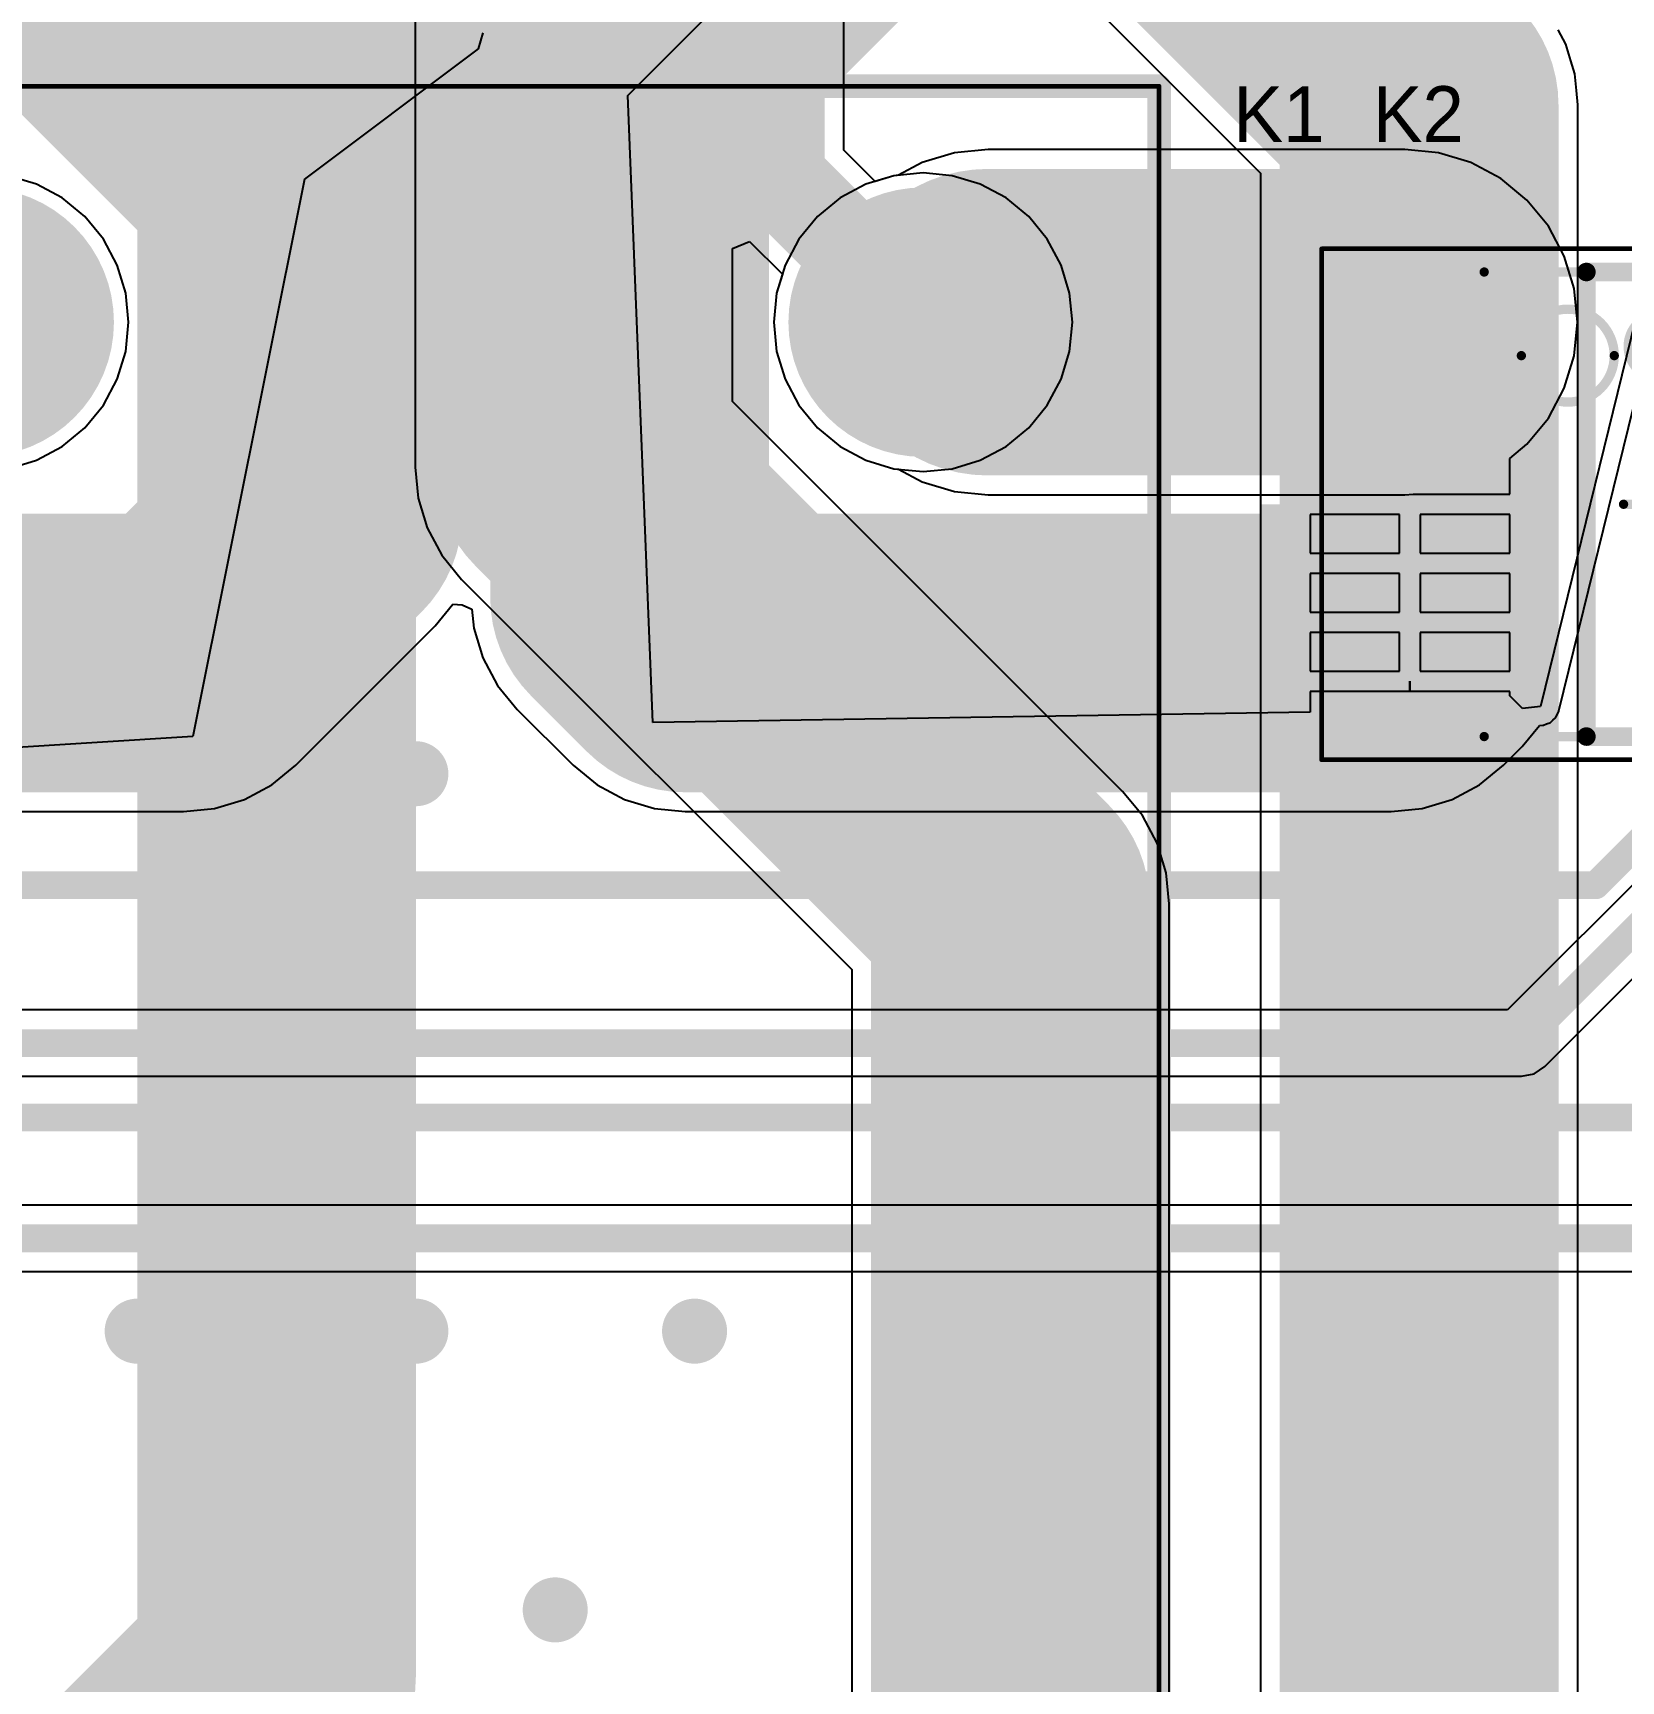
# Model space of a CAD drawing. Header units: millimetres. Extents: x 59 to 152, y 30 to 146.
# Drawn here: x 87.88 to 104.97, y 64.23 to 81.97 of the extents above; entities that cross this region are included whole.
import ezdxf

# ---------------------------------------------------------------- set-up
doc = ezdxf.new("R2010")
doc.units = ezdxf.units.MM
for name, color, linetype in [('BottomLayer', 5, 'Continuous'), ('BottomSolder', 6, 'Continuous'), ('Mechanical1', 6, 'Continuous'), ('Mechanical13', 56, 'Continuous'), ('Mechanical15', 56, 'Continuous'), ('Mechanical2', 216, 'Continuous'), ('MultiLayer', 9, 'Continuous'), ('PadHoleLayer', 156, 'Continuous'), ('TopLayer', 1, 'Continuous'), ('TopOverlay', 2, 'Continuous'), ('TopPaste', 8, 'Continuous'), ('TopSolder', 216, 'Continuous'), ('ViaHoleLayer', 16, 'Continuous')]:
    doc.layers.add(name, color=color, linetype=linetype)

# ---------------------------------------------------------------- blocks, each defined once
blk = doc.blocks.new('SO8_ACS_235')
at = {"layer": 'Mechanical13', "const_width": 0.1}
for points in [[(-2, 2.5), (2, 2.5)], [(-2, -2.5), (-2, 2.5)], [(2, -2.5), (2, 2.5)], [(-2, -2.5), (2, -2.5)]]:
    blk.add_lwpolyline(points, dxfattribs=at)
at = {"layer": 'Mechanical13'}
for points, const_width in [([(-2.025, 2.5, 1), (-1.975, 2.5, 1)], 0.05), ([(-2.025, 2.5, 1), (-1.975, 2.5, 1)], 0.05), ([(1.975, 2.5, 1), (2.025, 2.5, 1)], 0.05), ([(1.975, 2.5, 1), (2.025, 2.5, 1)], 0.05), ([(-0.6, 1.6, 1), (-1.6, 1.6, 1)], 0.1), ([(-1.625, 1.6, 1), (-1.575, 1.6, 1)], 0.05), ([(-0.625, 1.6, 1), (-0.575, 1.6, 1)], 0.05), ([(-2.025, -2.5, 1), (-1.975, -2.5, 1)], 0.05), ([(-2.025, -2.5, 1), (-1.975, -2.5, 1)], 0.05), ([(1.975, -2.5, 1), (2.025, -2.5, 1)], 0.05), ([(1.975, -2.5, 1), (2.025, -2.5, 1)], 0.05)]:
    blk.add_lwpolyline(points, format="xyb", close=True, dxfattribs=dict(at, const_width=const_width))
at = {"layer": 'Mechanical15'}
for points, const_width in [([(-3.75, 2.75), (3.75, 2.75)], 0.05), ([(-3.75, -2.75), (-3.75, 2.75)], 0.05), ([(3.75, -2.75), (3.75, 2.75)], 0.05), ([(0, -0.5), (0, 0.5)], 0.1), ([(-0.5, 0), (0.5, 0)], 0.1), ([(-3.75, -2.75), (3.75, -2.75)], 0.05)]:
    blk.add_lwpolyline(points, dxfattribs=dict(at, const_width=const_width))
for points, const_width in [([(-3.762, 2.75, 1), (-3.738, 2.75, 1)], 0.025), ([(-3.762, 2.75, 1), (-3.738, 2.75, 1)], 0.025), ([(3.738, 2.75, 1), (3.762, 2.75, 1)], 0.025), ([(3.738, 2.75, 1), (3.762, 2.75, 1)], 0.025), ([(-0.025, 0.5, 1), (0.025, 0.5, 1)], 0.05), ([(-0.525, 0, 1), (-0.475, 0, 1)], 0.05), ([(0.475, 0, 1), (0.525, 0, 1)], 0.05), ([(-0.025, -0.5, 1), (0.025, -0.5, 1)], 0.05), ([(-3.762, -2.75, 1), (-3.738, -2.75, 1)], 0.025), ([(-3.762, -2.75, 1), (-3.738, -2.75, 1)], 0.025), ([(3.738, -2.75, 1), (3.762, -2.75, 1)], 0.025), ([(3.738, -2.75, 1), (3.762, -2.75, 1)], 0.025)]:
    blk.add_lwpolyline(points, format="xyb", close=True, dxfattribs=dict(at, const_width=const_width))
at = {"layer": 'TopLayer'}
for points in [[(-1.925, 1.58), (-1.925, 2.23), (-3.675, 1.58), (-3.675, 2.23)], [(3.675, 1.58), (3.675, 2.23), (1.925, 1.58), (1.925, 2.23)], [(-1.925, 0.31), (-1.925, 0.96), (-3.675, 0.31), (-3.675, 0.96)], [(3.675, 0.31), (3.675, 0.96), (1.925, 0.31), (1.925, 0.96)], [(-1.925, -0.96), (-1.925, -0.31), (-3.675, -0.96), (-3.675, -0.31)], [(3.675, -0.96), (3.675, -0.31), (1.925, -0.96), (1.925, -0.31)], [(-1.925, -2.23), (-1.925, -1.58), (-3.675, -2.23), (-3.675, -1.58)], [(3.675, -2.23), (3.675, -1.58), (1.925, -2.23), (1.925, -1.58)]]:
    blk.add_solid(points, dxfattribs=at)
at = {"layer": 'TopOverlay'}
for points, const_width in [([(-2.275, 2.755, 1), (-2.525, 2.755, 1)], 0.25), ([(-2.588, 2.755, 1), (-2.463, 2.755, 1)], 0.125), ([(-2.337, 2.755, 1), (-2.213, 2.755, 1)], 0.125), ([(-0.95, 2.5, 1), (-0.85, 2.5, 1)], 0.1), ([(-0.95, 2.5, 1), (-0.85, 2.5, 1)], 0.1), ([(0.85, 2.5, 1), (0.95, 2.5, 1)], 0.1), ([(0.85, 2.5, 1), (0.95, 2.5, 1)], 0.1), ([(0.1, 1.7, 1), (-0.3, 1.7, 1)], 0.4), ([(-0.4, 1.7, 1), (-0.2, 1.7, 1)], 0.2), ([(0, 1.7, 1), (0.2, 1.7, 1)], 0.2), ([(-0.95, -2.5, 1), (-0.85, -2.5, 1)], 0.1), ([(-0.95, -2.5, 1), (-0.85, -2.5, 1)], 0.1), ([(0.85, -2.5, 1), (0.95, -2.5, 1)], 0.1), ([(0.85, -2.5, 1), (0.95, -2.5, 1)], 0.1)]:
    blk.add_lwpolyline(points, format="xyb", close=True, dxfattribs=dict(at, const_width=const_width))
at = {"layer": 'TopOverlay', "const_width": 0.2}
for points in [[(-0.9, 2.5), (0.9, 2.5)], [(-0.9, -2.5), (-0.9, 2.5)], [(0.9, -2.5), (0.9, 2.5)], [(-0.9, -2.5), (0.9, -2.5)]]:
    blk.add_lwpolyline(points, dxfattribs=at)
at = {"layer": 'TopPaste'}
for points in [[(-1.925, 1.58), (-1.925, 2.23), (-3.675, 1.58), (-3.675, 2.23)], [(3.675, 1.58), (3.675, 2.23), (1.925, 1.58), (1.925, 2.23)], [(-1.925, 0.31), (-1.925, 0.96), (-3.675, 0.31), (-3.675, 0.96)], [(3.675, 0.31), (3.675, 0.96), (1.925, 0.31), (1.925, 0.96)], [(-1.925, -0.96), (-1.925, -0.31), (-3.675, -0.96), (-3.675, -0.31)], [(3.675, -0.96), (3.675, -0.31), (1.925, -0.96), (1.925, -0.31)], [(-1.925, -2.23), (-1.925, -1.58), (-3.675, -2.23), (-3.675, -1.58)], [(3.675, -2.23), (3.675, -1.58), (1.925, -2.23), (1.925, -1.58)]]:
    blk.add_solid(points, dxfattribs=at)
at = {"layer": 'TopSolder'}
for points in [[(-1.875, 1.53), (-1.875, 2.28), (-3.725, 1.53), (-3.725, 2.28)], [(3.725, 1.53), (3.725, 2.28), (1.875, 1.53), (1.875, 2.28)], [(-1.875, 0.26), (-1.875, 1.01), (-3.725, 0.26), (-3.725, 1.01)], [(3.725, 0.26), (3.725, 1.01), (1.875, 0.26), (1.875, 1.01)], [(-1.875, -1.01), (-1.875, -0.26), (-3.725, -1.01), (-3.725, -0.26)], [(3.725, -1.01), (3.725, -0.26), (1.875, -1.01), (1.875, -0.26)], [(-1.875, -2.28), (-1.875, -1.53), (-3.725, -2.28), (-3.725, -1.53)], [(3.725, -2.28), (3.725, -1.53), (1.875, -2.28), (1.875, -1.53)]]:
    blk.add_solid(points, dxfattribs=at)
blk = doc.blocks.new('DCDC_1_1_237')
at = {"layer": 'BottomLayer', "const_width": 1.4}
for points in [[(9.46, 0, 1), (10.86, 0, 1)], [(9.46, -10.16, 1), (10.86, -10.16, 1)]]:
    blk.add_lwpolyline(points, format="xyb", close=True, dxfattribs=at)
at = {"layer": 'BottomSolder', "const_width": 1.45}
for points in [[(9.435, 0, 1), (10.885, 0, 1)], [(9.435, -10.16, 1), (10.885, -10.16, 1)]]:
    blk.add_lwpolyline(points, format="xyb", close=True, dxfattribs=at)
at = {"layer": 'Mechanical1', "const_width": 0.05}
for points in [[(12.7, 12.7), (12.7, -12.7)], [(-12.7, -12.7), (12.7, -12.7)]]:
    blk.add_lwpolyline(points, dxfattribs=at)
at = {"layer": 'Mechanical1', "const_width": 0.025}
blk.add_lwpolyline([(12.688, -12.7, 1), (12.712, -12.7, 1)], format="xyb", close=True, dxfattribs=at)
blk.add_lwpolyline([(12.688, -12.7, 1), (12.712, -12.7, 1)], format="xyb", close=True, dxfattribs=at)
at = {"layer": 'Mechanical15', "const_width": 0.05}
for points in [[(12.7, 12.7), (12.7, -12.7)], [(-12.7, -12.7), (12.7, -12.7)]]:
    blk.add_lwpolyline(points, dxfattribs=at)
at = {"layer": 'Mechanical15', "const_width": 0.025}
blk.add_lwpolyline([(12.688, -12.7, 1), (12.712, -12.7, 1)], format="xyb", close=True, dxfattribs=at)
blk.add_lwpolyline([(12.688, -12.7, 1), (12.712, -12.7, 1)], format="xyb", close=True, dxfattribs=at)
at = {"layer": 'Mechanical2', "const_width": 0.05}
for points in [[(12.7, 12.7), (12.7, -12.7)], [(-12.7, -12.7), (12.7, -12.7)]]:
    blk.add_lwpolyline(points, dxfattribs=at)
at = {"layer": 'Mechanical2', "const_width": 0.025}
blk.add_lwpolyline([(12.688, -12.7, 1), (12.712, -12.7, 1)], format="xyb", close=True, dxfattribs=at)
blk.add_lwpolyline([(12.688, -12.7, 1), (12.712, -12.7, 1)], format="xyb", close=True, dxfattribs=at)
at = {"layer": 'MultiLayer', "const_width": 1.4}
for points in [[(9.46, 0, 1), (10.86, 0, 1)], [(9.46, -10.16, 1), (10.86, -10.16, 1)]]:
    blk.add_lwpolyline(points, format="xyb", close=True, dxfattribs=at)
at = {"layer": 'PadHoleLayer', "const_width": 0.75}
for points in [[(9.785, 0, 1), (10.535, 0, 1)], [(9.785, -10.16, 1), (10.535, -10.16, 1)]]:
    blk.add_lwpolyline(points, format="xyb", close=True, dxfattribs=at)
at = {"layer": 'TopLayer', "const_width": 1.4}
for points in [[(9.46, 0, 1), (10.86, 0, 1)], [(9.46, -10.16, 1), (10.86, -10.16, 1)]]:
    blk.add_lwpolyline(points, format="xyb", close=True, dxfattribs=at)
at = {"layer": 'TopOverlay', "const_width": 0.254}
for points in [[(12.7, 12.7), (12.7, -12.7)], [(-12.7, -12.7), (12.7, -12.7)]]:
    blk.add_lwpolyline(points, dxfattribs=at)
at = {"layer": 'TopOverlay', "const_width": 0.127}
blk.add_lwpolyline([(12.636, -12.7, 1), (12.764, -12.7, 1)], format="xyb", close=True, dxfattribs=at)
blk.add_lwpolyline([(12.636, -12.7, 1), (12.764, -12.7, 1)], format="xyb", close=True, dxfattribs=at)
at = {"layer": 'TopSolder', "const_width": 1.45}
for points in [[(9.435, 0, 1), (10.885, 0, 1)], [(9.435, -10.16, 1), (10.885, -10.16, 1)]]:
    blk.add_lwpolyline(points, format="xyb", close=True, dxfattribs=at)

msp = doc.modelspace()

# ---------------------------------------------------------------- linework, layer by layer
at = {"layer": 'BottomLayer'}
for p, q in [((91.992, 87.3), (91.992, 77.3)), ((96.606, 80.712), (96.606, 83.731)), ((99.242, 82.314), (101.092, 80.465)), ((104.378, 81.854), (104.298, 82.005)), ((104.433, 81.673), (104.378, 81.854)), ((104.378, 81.854), (104.378, 81.854)), ((104.378, 81.854), (104.378, 81.854)), ((104.475, 81.533), (104.433, 81.673)), ((104.493, 81.354), (104.475, 81.533)), ((104.475, 81.533), (104.475, 81.533)), ((104.475, 81.533), (104.475, 81.533)), ((104.508, 81.2), (104.493, 81.354)), ((104.508, 57.333), (104.508, 81.2)), ((104.508, 81.2), (104.508, 81.2)), ((104.508, 81.2), (104.508, 81.2)), ((96.943, 80.375), (96.606, 80.712)), ((87.915, 80.345), (87.614, 80.437)), ((97.146, 80.437), (96.943, 80.375)), ((97.46, 80.468), (97.146, 80.437)), ((97.774, 80.437), (97.46, 80.468)), ((98.075, 80.345), (97.774, 80.437)), ((101.092, 80.465), (101.092, 56.625)), ((88.193, 80.197), (87.915, 80.345)), ((88.437, 79.997), (88.193, 80.197)), ((98.353, 80.197), (98.075, 80.345)), ((98.597, 79.997), (98.353, 80.197)), ((88.637, 79.753), (88.437, 79.997)), ((98.797, 79.753), (98.597, 79.997)), ((88.785, 79.475), (88.637, 79.753)), ((95.408, 79.652), (95.593, 79.729)), ((95.408, 78.008), (95.408, 79.652)), ((95.593, 79.729), (95.945, 79.377)), ((98.945, 79.475), (98.797, 79.753)), ((88.877, 79.174), (88.785, 79.475)), ((99.037, 79.174), (98.945, 79.475)), ((95.945, 79.377), (95.883, 79.174)), ((88.908, 78.86), (88.877, 79.174)), ((95.883, 79.174), (95.852, 78.86)), ((99.068, 78.86), (99.037, 79.174)), ((88.877, 78.546), (88.908, 78.86)), ((95.852, 78.86), (95.883, 78.546)), ((99.037, 78.546), (99.068, 78.86)), ((88.785, 78.245), (88.877, 78.546)), ((95.883, 78.546), (95.975, 78.245)), ((98.945, 78.245), (99.037, 78.546)), ((88.637, 77.967), (88.785, 78.245)), ((95.975, 78.245), (96.123, 77.967)), ((98.797, 77.967), (98.945, 78.245)), ((88.437, 77.723), (88.637, 77.967)), ((99.608, 73.808), (95.408, 78.008)), ((96.123, 77.967), (96.323, 77.723)), ((98.597, 77.723), (98.797, 77.967)), ((88.193, 77.523), (88.437, 77.723)), ((96.323, 77.723), (96.567, 77.523)), ((98.353, 77.523), (98.597, 77.723)), ((87.915, 77.375), (88.193, 77.523)), ((96.567, 77.523), (96.845, 77.375)), ((98.075, 77.375), (98.353, 77.523)), ((87.614, 77.283), (87.915, 77.375)), ((96.845, 77.375), (97.146, 77.283)), ((97.774, 77.283), (98.075, 77.375)), ((91.992, 77.3), (92.025, 76.967)), ((97.146, 77.283), (97.46, 77.252)), ((97.46, 77.252), (97.774, 77.283)), ((92.025, 76.967), (92.122, 76.646)), ((92.122, 76.646), (92.28, 76.351)), ((92.28, 76.351), (92.492, 76.092)), ((92.492, 76.092), (96.692, 71.892)), ((99.82, 73.549), (99.608, 73.808)), ((99.978, 73.254), (99.82, 73.549)), ((100.075, 72.933), (99.978, 73.254)), ((100.108, 72.6), (100.075, 72.933)), ((100.108, 57.208), (100.108, 72.6)), ((96.692, 71.892), (96.692, 56.5))]:
    msp.add_line(p, q, dxfattribs=at)
for points, const_width in [([(93.7, 77.3), (93.7, 87.3)], 3), ([(95.9, 80.42), (95.9, 86.1)], 1), ([(87.45, 83.522), (90.5, 80.472)], 3), ([(100.45, 83.522), (102.786, 81.186)], 3), ([(102.786, 81.186), (102.8, 81.2)], 3), ([(102.8, 56.625), (102.8, 81.2)], 3), ([(90.5, 64.28), (90.5, 80.472)], 3), ([(95.9, 80.42), (97.46, 78.86)], 1), ([(93.7, 77.3), (98.4, 72.6)], 3), ([(98.4, 56.5), (98.4, 72.6)], 3), ([(88.86, 62.64), (90.5, 64.28)], 3)]:
    msp.add_lwpolyline(points, dxfattribs=dict(at, const_width=const_width))
for points, const_width in [([(102.036, 81.186, 1), (103.536, 81.186, 1)], 1.5), ([(102.036, 81.186, 1), (103.536, 81.186, 1)], 1.5), ([(102.05, 81.2, 1), (103.55, 81.2, 1)], 1.5), ([(102.05, 81.2, 1), (103.55, 81.2, 1)], 1.5), ([(89.75, 80.472, 1), (91.25, 80.472, 1)], 1.5), ([(89.75, 80.472, 1), (91.25, 80.472, 1)], 1.5), ([(95.65, 80.42, 1), (96.15, 80.42, 1)], 0.5), ([(95.65, 80.42, 1), (96.15, 80.42, 1)], 0.5), ([(97.21, 78.86, 1), (97.71, 78.86, 1)], 0.5), ([(92.95, 77.3, 1), (94.45, 77.3, 1)], 1.5), ([(92.95, 77.3, 1), (94.45, 77.3, 1)], 1.5), ([(91.85, 74, 1), (92.15, 74, 1)], 0.3), ([(97.65, 72.6, 1), (99.15, 72.6, 1)], 1.5), ([(97.65, 72.6, 1), (99.15, 72.6, 1)], 1.5), ([(88.85, 68, 1), (89.15, 68, 1)], 0.3), ([(91.85, 68, 1), (92.15, 68, 1)], 0.3), ([(94.85, 68, 1), (95.15, 68, 1)], 0.3), ([(89.75, 64.28, 1), (91.25, 64.28, 1)], 1.5), ([(89.75, 64.28, 1), (91.25, 64.28, 1)], 1.5), ([(90.35, 65, 1), (90.65, 65, 1)], 0.3), ([(93.35, 65, 1), (93.65, 65, 1)], 0.3)]:
    msp.add_lwpolyline(points, format="xyb", close=True, dxfattribs=dict(at, const_width=const_width))
at = {"layer": 'BottomSolder', "const_width": 0.35}
for points in [[(91.825, 74, 1), (92.175, 74, 1)], [(88.825, 68, 1), (89.175, 68, 1)], [(91.825, 68, 1), (92.175, 68, 1)], [(94.825, 68, 1), (95.175, 68, 1)], [(90.325, 65, 1), (90.675, 65, 1)], [(93.325, 65, 1), (93.675, 65, 1)]]:
    msp.add_lwpolyline(points, format="xyb", close=True, dxfattribs=at)
at = {"layer": 'MultiLayer', "const_width": 0.3}
for points in [[(91.85, 74, 1), (92.15, 74, 1)], [(88.85, 68, 1), (89.15, 68, 1)], [(91.85, 68, 1), (92.15, 68, 1)], [(94.85, 68, 1), (95.15, 68, 1)], [(90.35, 65, 1), (90.65, 65, 1)], [(93.35, 65, 1), (93.65, 65, 1)]]:
    msp.add_lwpolyline(points, format="xyb", close=True, dxfattribs=at)
at = {"layer": 'TopLayer'}
for p, q in [((94.28, 81.3), (96.78, 83.8)), ((92.722, 81.974), (92.67, 81.802)), ((92.67, 81.802), (90.8, 80.4)), ((94.55, 74.55), (94.28, 81.3)), ((98.16, 80.719), (97.797, 80.683)), ((102.645, 80.719), (98.16, 80.719)), ((103.008, 80.683), (102.645, 80.719)), ((97.449, 80.577), (97.194, 80.442)), ((97.797, 80.683), (97.449, 80.577)), ((103.356, 80.577), (103.008, 80.683)), ((103.678, 80.406), (103.356, 80.577)), ((87.915, 80.345), (87.614, 80.437)), ((90.8, 80.4), (89.6, 74.4)), ((97.146, 80.437), (96.845, 80.345)), ((97.194, 80.442), (97.146, 80.437)), ((103.959, 80.174), (103.678, 80.406)), ((88.193, 80.197), (87.915, 80.345)), ((88.437, 79.997), (88.193, 80.197)), ((96.567, 80.197), (96.323, 79.997)), ((96.845, 80.345), (96.567, 80.197)), ((104.191, 79.893), (103.959, 80.174)), ((88.637, 79.753), (88.437, 79.997)), ((96.323, 79.997), (96.123, 79.753)), ((105.4, 80), (104.106, 74.725)), ((104.362, 79.571), (104.191, 79.893)), ((88.785, 79.475), (88.637, 79.753)), ((96.123, 79.753), (95.975, 79.475)), ((104.304, 74.677), (105.56, 79.796)), ((88.877, 79.174), (88.785, 79.475)), ((95.975, 79.475), (95.883, 79.174)), ((104.468, 79.223), (104.362, 79.571)), ((88.908, 78.86), (88.877, 79.174)), ((95.883, 79.174), (95.852, 78.86)), ((104.504, 78.86), (104.468, 79.223)), ((88.877, 78.546), (88.908, 78.86)), ((95.852, 78.86), (95.883, 78.546)), ((104.468, 78.497), (104.504, 78.86)), ((88.785, 78.245), (88.877, 78.546)), ((95.883, 78.546), (95.975, 78.245)), ((104.362, 78.149), (104.468, 78.497)), ((88.637, 77.967), (88.785, 78.245)), ((95.975, 78.245), (96.123, 77.967)), ((104.191, 77.827), (104.362, 78.149)), ((88.437, 77.723), (88.637, 77.967)), ((96.123, 77.967), (96.323, 77.723)), ((88.193, 77.523), (88.437, 77.723)), ((96.323, 77.723), (96.567, 77.523)), ((103.959, 77.546), (104.191, 77.827)), ((87.915, 77.375), (88.193, 77.523)), ((96.567, 77.523), (96.845, 77.375)), ((103.775, 77.394), (103.959, 77.546)), ((87.614, 77.283), (87.915, 77.375)), ((96.845, 77.375), (97.146, 77.283)), ((103.775, 77.01), (103.775, 77.394)), ((97.146, 77.283), (97.194, 77.278)), ((97.194, 77.278), (97.449, 77.143)), ((97.449, 77.143), (97.797, 77.037)), ((97.797, 77.037), (98.16, 77.001)), ((98.16, 77.001), (102.645, 77.001)), ((102.645, 77.001), (102.736, 77.01)), ((102.736, 77.01), (103.775, 77.01)), ((102.59, 76.79), (101.625, 76.79)), ((101.625, 76.79), (101.625, 76.375)), ((102.59, 76.375), (102.59, 76.79)), ((103.775, 76.79), (102.81, 76.79)), ((102.81, 76.79), (102.81, 76.375)), ((103.775, 76.375), (103.775, 76.79)), ((101.625, 76.375), (102.59, 76.375)), ((102.81, 76.375), (103.775, 76.375)), ((102.59, 76.155), (101.625, 76.155)), ((101.625, 76.155), (101.625, 75.74)), ((102.59, 75.74), (102.59, 76.155)), ((103.775, 76.155), (102.81, 76.155)), ((102.81, 76.155), (102.81, 75.74)), ((103.775, 75.74), (103.775, 76.155)), ((92.208, 75.592), (92.398, 75.824)), ((92.398, 75.824), (92.5, 75.817)), ((92.5, 75.817), (92.604, 75.771)), ((92.604, 75.771), (92.625, 75.567)), ((90.708, 74.092), (92.208, 75.592)), ((101.625, 75.74), (102.59, 75.74)), ((102.81, 75.74), (103.775, 75.74)), ((92.625, 75.567), (92.722, 75.246)), ((102.59, 75.52), (101.625, 75.52)), ((101.625, 75.52), (101.625, 75.105)), ((102.59, 75.105), (102.59, 75.52)), ((103.775, 75.52), (102.81, 75.52)), ((102.81, 75.52), (102.81, 75.105)), ((103.775, 75.105), (103.775, 75.52)), ((92.722, 75.246), (92.88, 74.951)), ((101.625, 75.105), (102.59, 75.105)), ((102.81, 75.105), (103.775, 75.105)), ((92.88, 74.951), (93.092, 74.692)), ((102.7, 74.885), (101.625, 74.885)), ((101.625, 74.885), (101.625, 74.661)), ((102.7, 74.885), (102.7, 74.995)), ((102.7, 74.995), (102.7, 74.995)), ((102.7, 74.995), (102.7, 74.885)), ((103.775, 74.885), (102.7, 74.885)), ((103.775, 74.837), (103.775, 74.885)), ((93.092, 74.692), (93.692, 74.092)), ((103.913, 74.702), (103.775, 74.837)), ((104.106, 74.725), (103.913, 74.702)), ((101.625, 74.661), (94.55, 74.55)), ((103.908, 74.292), (104.094, 74.518)), ((104.094, 74.518), (104.131, 74.523)), ((104.131, 74.523), (104.134, 74.524)), ((104.134, 74.524), (104.137, 74.524)), ((104.137, 74.524), (104.172, 74.536)), ((104.172, 74.536), (104.206, 74.548)), ((104.206, 74.548), (104.209, 74.55)), ((104.209, 74.55), (104.212, 74.551)), ((104.212, 74.551), (104.239, 74.576)), ((104.239, 74.576), (104.267, 74.6)), ((104.267, 74.6), (104.268, 74.603)), ((104.268, 74.603), (104.271, 74.605)), ((104.271, 74.605), (104.286, 74.638)), ((104.286, 74.638), (104.303, 74.671)), ((104.303, 74.674), (104.304, 74.677)), ((104.303, 74.671), (104.303, 74.674)), ((89.6, 74.4), (80, 73.8)), ((103.708, 74.092), (103.908, 74.292)), ((90.449, 73.88), (90.708, 74.092)), ((93.692, 74.092), (93.951, 73.88)), ((103.449, 73.88), (103.708, 74.092)), ((90.154, 73.722), (90.449, 73.88)), ((93.951, 73.88), (94.246, 73.722)), ((103.154, 73.722), (103.449, 73.88)), ((89.5, 73.592), (89.833, 73.625)), ((89.833, 73.625), (90.154, 73.722)), ((94.246, 73.722), (94.567, 73.625)), ((94.567, 73.625), (94.9, 73.592)), ((102.5, 73.592), (102.833, 73.625)), ((102.833, 73.625), (103.154, 73.722)), ((80.7, 73.592), (89.5, 73.592)), ((94.9, 73.592), (102.5, 73.592)), ((105.643, 73.348), (103.752, 71.457)), ((104.152, 70.848), (106.252, 72.948)), ((103.752, 71.457), (75.9, 71.457)), ((104.037, 70.77), (104.152, 70.848)), ((76.048, 70.743), (103.9, 70.743)), ((103.9, 70.743), (104.037, 70.77)), ((122.452, 69.357), (77.863, 69.357)), ((77.863, 68.643), (122.6, 68.643))]:
    msp.add_line(p, q, dxfattribs=at)
for points, const_width in [([(94.3, 81.32), (97.6, 84.62)], 3), ([(91, 76.8), (91, 83.72)], 3), ([(94.3, 75.9), (94.3, 81.32)], 3), ([(98.16, 78.86), (102.645, 78.86)], 3.3), ([(102.645, 78.86), (102.7, 78.805)], 3), ([(89.5, 75.3), (91, 76.8)], 3), ([(94.3, 75.9), (94.9, 75.3)], 3), ([(102.5, 75.3), (102.7, 75.5)], 3), ([(80.7, 75.3), (89.5, 75.3)], 3), ([(94.9, 75.3), (102.5, 75.3)], 3), ([(104.7, 72.8), (105.4, 73.5)], 0.3), ([(103.9, 71.1), (106, 73.2)], 0.3), ([(74.2, 72.8), (104.7, 72.8)], 0.3), ([(75.9, 71.1), (103.9, 71.1)], 0.3), ([(77, 70.3), (120.162, 70.3)], 0.3), ([(77.5, 69), (122.6, 69)], 0.3)]:
    msp.add_lwpolyline(points, dxfattribs=dict(at, const_width=const_width))
for points, const_width in [([(93.55, 81.32, 1), (95.05, 81.32, 1)], 1.5), ([(93.55, 81.32, 1), (95.05, 81.32, 1)], 1.5), ([(97.335, 78.86, 1), (98.985, 78.86, 1)], 1.65), ([(101.82, 78.86, 1), (103.47, 78.86, 1)], 1.65), ([(101.895, 78.86, 1), (103.395, 78.86, 1)], 1.5), ([(101.95, 78.805, 1), (103.45, 78.805, 1)], 1.5), ([(90.25, 76.8, 1), (91.75, 76.8, 1)], 1.5), ([(90.25, 76.8, 1), (91.75, 76.8, 1)], 1.5), ([(93.55, 75.9, 1), (95.05, 75.9, 1)], 1.5), ([(93.55, 75.9, 1), (95.05, 75.9, 1)], 1.5), ([(101.95, 75.5, 1), (103.45, 75.5, 1)], 1.5), ([(88.75, 75.3, 1), (90.25, 75.3, 1)], 1.5), ([(88.75, 75.3, 1), (90.25, 75.3, 1)], 1.5), ([(94.15, 75.3, 1), (95.65, 75.3, 1)], 1.5), ([(94.15, 75.3, 1), (95.65, 75.3, 1)], 1.5), ([(101.75, 75.3, 1), (103.25, 75.3, 1)], 1.5), ([(101.75, 75.3, 1), (103.25, 75.3, 1)], 1.5), ([(91.85, 74, 1), (92.15, 74, 1)], 0.3), ([(104.625, 72.8, 1), (104.775, 72.8, 1)], 0.15), ([(104.625, 72.8, 1), (104.775, 72.8, 1)], 0.15), ([(103.825, 71.1, 1), (103.975, 71.1, 1)], 0.15), ([(103.825, 71.1, 1), (103.975, 71.1, 1)], 0.15), ([(88.85, 68, 1), (89.15, 68, 1)], 0.3), ([(91.85, 68, 1), (92.15, 68, 1)], 0.3), ([(94.85, 68, 1), (95.15, 68, 1)], 0.3), ([(90.35, 65, 1), (90.65, 65, 1)], 0.3), ([(93.35, 65, 1), (93.65, 65, 1)], 0.3)]:
    msp.add_lwpolyline(points, format="xyb", close=True, dxfattribs=dict(at, const_width=const_width))
msp.add_solid([(101.1, 74.9), (104, 74.9), (101.1, 76.9), (104, 76.9)], dxfattribs=at)
at = {"layer": 'TopSolder', "const_width": 0.35}
for points in [[(91.825, 74, 1), (92.175, 74, 1)], [(88.825, 68, 1), (89.175, 68, 1)], [(91.825, 68, 1), (92.175, 68, 1)], [(94.825, 68, 1), (95.175, 68, 1)], [(90.325, 65, 1), (90.675, 65, 1)], [(93.325, 65, 1), (93.675, 65, 1)]]:
    msp.add_lwpolyline(points, format="xyb", close=True, dxfattribs=at)
at = {"layer": 'ViaHoleLayer', "const_width": 0.15}
for points in [[(91.925, 74, 1), (92.075, 74, 1)], [(88.925, 68, 1), (89.075, 68, 1)], [(91.925, 68, 1), (92.075, 68, 1)], [(94.925, 68, 1), (95.075, 68, 1)], [(90.425, 65, 1), (90.575, 65, 1)], [(93.425, 65, 1), (93.575, 65, 1)]]:
    msp.add_lwpolyline(points, format="xyb", close=True, dxfattribs=at)

# ---------------------------------------------------------------- block references
at = {"rotation": 90}
msp.add_blockref('DCDC_1_1_237', (87.3, 68.7), dxfattribs=at)
msp.add_blockref('SO8_ACS_235', (105.5, 76.9))

# ---------------------------------------------------------------- texts
at = {"layer": 'TopOverlay'}
for s, p in [('K1', (100.8, 80.8)), ('K2', (102.3, 80.8))]:
    msp.add_text(s, height=0.6, dxfattribs=at).set_placement(p)

doc.saveas('drawing.dxf')
